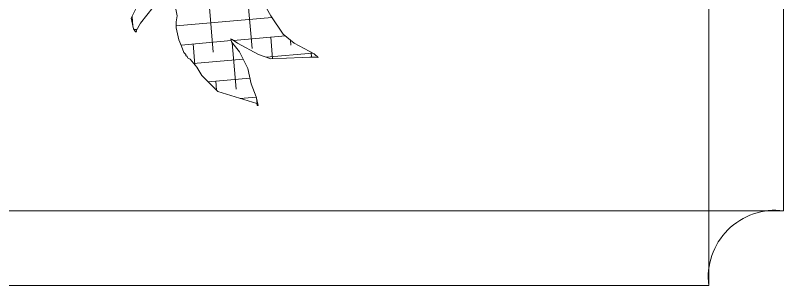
# Model space of a CAD drawing. Header units: millimetres. Extents: x 2331 to 3574, y 1237 to 2094.
# Drawn here: x 2476.77 to 2515.23, y 1917.8 to 1931.33 of the extents above; entities that cross this region are included whole.
import ezdxf

# ---------------------------------------------------------------- set-up
doc = ezdxf.new("R2010")
doc.units = ezdxf.units.MM
doc.layers.add('A-FURN', color=2, linetype='Continuous', lineweight=18)

msp = doc.modelspace()

# ---------------------------------------------------------------- linework, layer by layer
at = {"layer": 'A-FURN'}
for p, q in [((2511.48, 1917.797), (2511.48, 1977.797)), ((2515.23, 1921.547), (2515.23, 1974.047)), ((2482.565, 1931.196), (2482.895, 1931.854)), ((2486.467, 1931.928), (2486.68, 1929.499)), ((2488.41, 1932.098), (2488.622, 1929.669)), ((2489.188, 1931.968), (2489.561, 1931.308)), ((2483.668, 1931.74), (2483.027, 1930.951)), ((2484.872, 1931.312), (2484.762, 1931.809)), ((2482.685, 1930.654), (2482.565, 1931.196)), ((2482.609, 1931.283), (2482.65, 1930.813)), ((2489.617, 1931.225), (2484.824, 1930.805)), ((2484.828, 1931.002), (2484.872, 1931.312)), ((2489.561, 1931.308), (2490.17, 1930.4)), ((2483.027, 1930.951), (2482.82, 1930.557)), ((2484.823, 1930.717), (2484.828, 1931.002)), ((2484.956, 1930.114), (2484.823, 1930.717)), ((2482.787, 1930.503), (2482.685, 1930.654)), ((2482.86, 1930.633), (2482.708, 1930.62)), ((2482.83, 1930.512), (2482.787, 1930.503)), ((2482.82, 1930.557), (2482.83, 1930.512)), ((2490.285, 1930.304), (2487.692, 1930.077)), ((2490.17, 1930.4), (2490.725, 1929.938)), ((2485.094, 1929.797), (2484.956, 1930.114)), ((2487.571, 1930.067), (2485.072, 1929.848)), ((2487.549, 1930.167), (2487.586, 1930.001)), ((2487.627, 1930.121), (2487.549, 1930.167)), ((2487.586, 1930.001), (2487.99, 1929.506)), ((2487.618, 1929.962), (2487.821, 1927.642)), ((2487.893, 1929.943), (2487.627, 1930.121)), ((2488.948, 1929.371), (2487.893, 1929.943)), ((2489.551, 1930.24), (2489.646, 1929.163)), ((2490.543, 1930.09), (2490.565, 1929.839)), ((2490.725, 1929.938), (2491.727, 1929.402)), ((2485.211, 1929.475), (2485.094, 1929.797)), ((2485.666, 1929.9), (2485.758, 1928.851)), ((2485.302, 1929.369), (2485.211, 1929.475)), ((2485.312, 1929.324), (2485.302, 1929.369)), ((2485.369, 1929.273), (2485.312, 1929.324)), ((2485.382, 1929.213), (2485.369, 1929.273)), ((2485.382, 1929.213), (2485.369, 1929.273)), ((2485.369, 1929.273), (2485.382, 1929.213)), ((2485.514, 1929.132), (2485.382, 1929.213)), ((2488.169, 1929.14), (2485.694, 1928.924)), ((2487.99, 1929.506), (2488.402, 1928.666)), ((2489.561, 1929.159), (2488.948, 1929.371)), ((2491.647, 1929.445), (2489.324, 1929.241)), ((2491.133, 1929.223), (2489.561, 1929.159)), ((2491.513, 1929.244), (2491.133, 1929.223)), ((2491.807, 1929.246), (2491.513, 1929.244)), ((2491.575, 1929.483), (2491.596, 1929.244)), ((2491.727, 1929.402), (2491.925, 1929.225)), ((2491.925, 1929.225), (2491.807, 1929.246)), ((2485.848, 1928.747), (2485.514, 1929.132)), ((2486.099, 1928.329), (2485.848, 1928.747)), ((2488.402, 1928.666), (2488.573, 1927.897)), ((2486.91, 1927.529), (2486.099, 1928.329)), ((2488.508, 1928.191), (2486.424, 1928.009)), ((2486.807, 1928.043), (2486.847, 1927.592)), ((2488.573, 1927.897), (2488.827, 1927.259)), ((2487.984, 1927.182), (2486.91, 1927.529)), ((2488.831, 1927.241), (2488.026, 1927.17)), ((2488.827, 1927.259), (2488.924, 1926.822)), ((2488.837, 1927.214), (2488.867, 1926.876)), ((2488.419, 1927.058), (2487.984, 1927.182)), ((2488.858, 1926.918), (2488.419, 1927.058)), ((2488.881, 1926.812), (2488.858, 1926.918)), ((2488.924, 1926.822), (2488.881, 1926.812)), ((2455.23, 1921.547), (2515.23, 1921.547)), ((2458.98, 1917.797), (2511.48, 1917.797))]:
    msp.add_line(p, q, dxfattribs=at)
msp.add_arc((2514.812, 1918.214), 3.359, 82.8594, 187.1406, dxfattribs=at)

doc.saveas('drawing.dxf')
